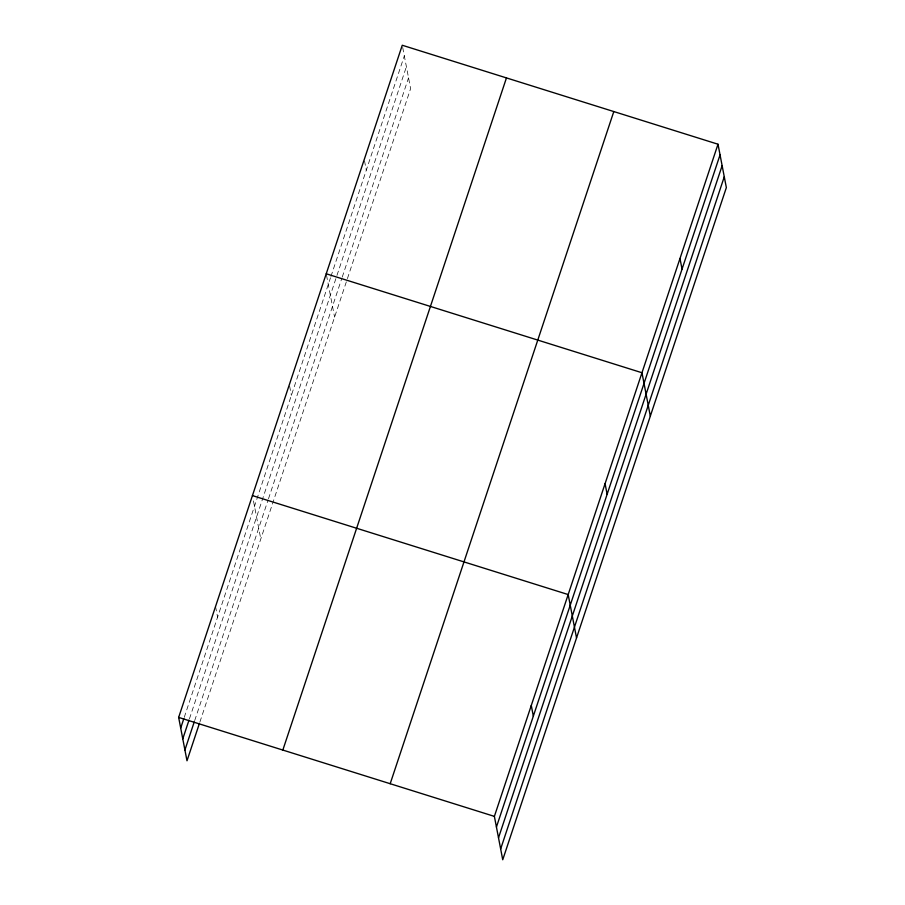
<?xml version="1.0" encoding="UTF-8"?>
<svg xmlns="http://www.w3.org/2000/svg" width="905" height="905" viewBox="0 0 905 905"><rect width="100%" height="100%" fill="white"/><g stroke="black" fill="none" stroke-linecap="round" stroke-linejoin="round"><path stroke-width="0.68" stroke-dasharray="4.53 3.39" d="M184.247 717.36L330.495 277.79M330.936 276.455L404.32 55.895M189.439 718.808L406.39 66.699M194.699 720.584L268.05 500.114M268.491 498.768L341.785 278.457M342.237 277.122L408.54 77.819M199.892 722.032L346.966 279.95M347.407 278.627L410.621 88.622L402.521 46.585M364.511 160.852L366.299 170.163M326.49 275.12L334.59 317.157M289.589 386.016L291.387 395.338M253.468 500.918L260.787 538.973M215.537 606.497L217.596 617.153"/><path stroke-width="1.36" d="M199.439 723.367L186.996 760.777L178.647 717.405L402.261 45.25L718.004 144.223L726.353 187.595L502.739 859.75L494.379 816.378L718.004 144.223M180.695 728.05L183.805 718.706M182.776 738.853L188.998 720.142M184.914 749.985L194.247 721.918M282.835 750.064L506.461 77.909M390.191 783.719L613.805 111.564M496.438 827.023L720.052 154.868M498.508 837.826L722.133 165.66M500.657 848.947L724.272 176.792M326.23 273.785L641.973 372.747L650.322 416.13M252.438 495.601L568.182 594.562L576.53 637.934M178.647 717.405L494.379 816.378M679.983 258.491L682.042 269.136M605.072 483.655L607.131 494.3M531.28 705.47L533.328 716.115"/></g></svg>
